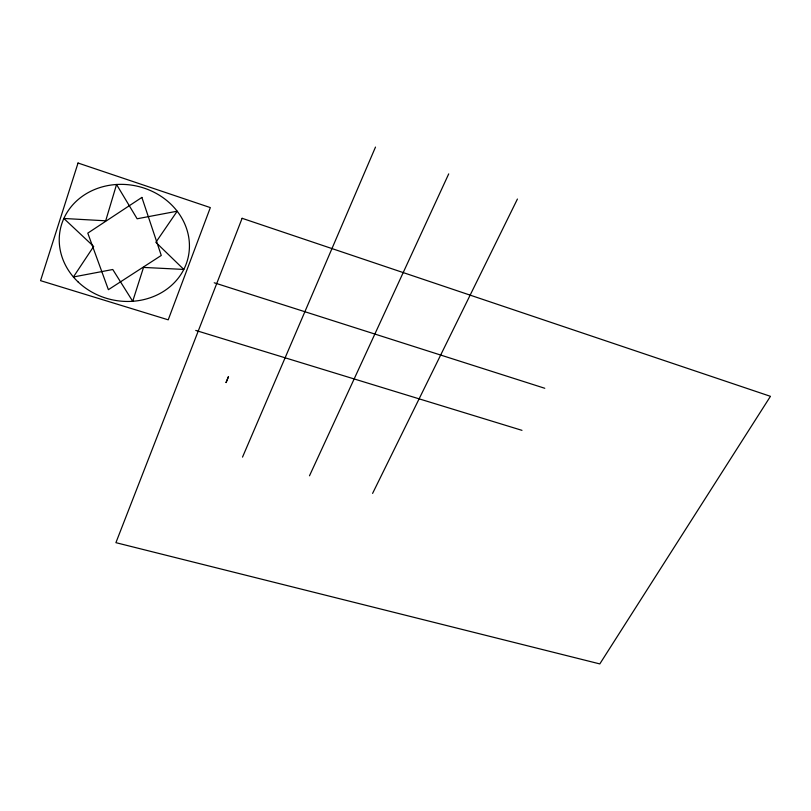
<?xml version="1.0" encoding="UTF-8"?>
<svg xmlns="http://www.w3.org/2000/svg" width="811" height="811" viewBox="0 0 811 811"><rect width="100%" height="100%" fill="white"/><g stroke="black" fill="none" stroke-linecap="round" stroke-linejoin="round"><path stroke-width="1.22" d="M242.519 457.11L375.493 147.085M309.488 475.793L448.716 173.889M372.594 493.402L517.428 199.04M195.735 330.422L521.98 430.347M214.216 282.786L544.779 388.276M116.551 184.492L105.694 220.805L63.846 218.473L93.671 246.453L73.395 276.977L112.77 269.505L132.71 301.286L143.527 267.417L183.813 269.434L155.854 242.327L177.193 211.205L137.13 218.777L116.551 184.492M78.038 163.021L40.55 280.657L168.222 319.828L210.333 207.596L78.038 163.021M242.114 218.301L115.912 542.671L599.805 663.915L770.45 396.326L242.114 218.301M228.489 376.598L226.056 382.549L228.489 376.598M141.884 197.418L87.791 233.132L108.39 289.689L161.267 255.455L141.884 197.418M78.018 281.863A65.448 58.169 12.9 0 0 187.118 261.284A65.448 58.169 12.9 0 0 107.863 185.577A65.448 58.169 12.9 0 0 78.018 281.863"/></g></svg>
